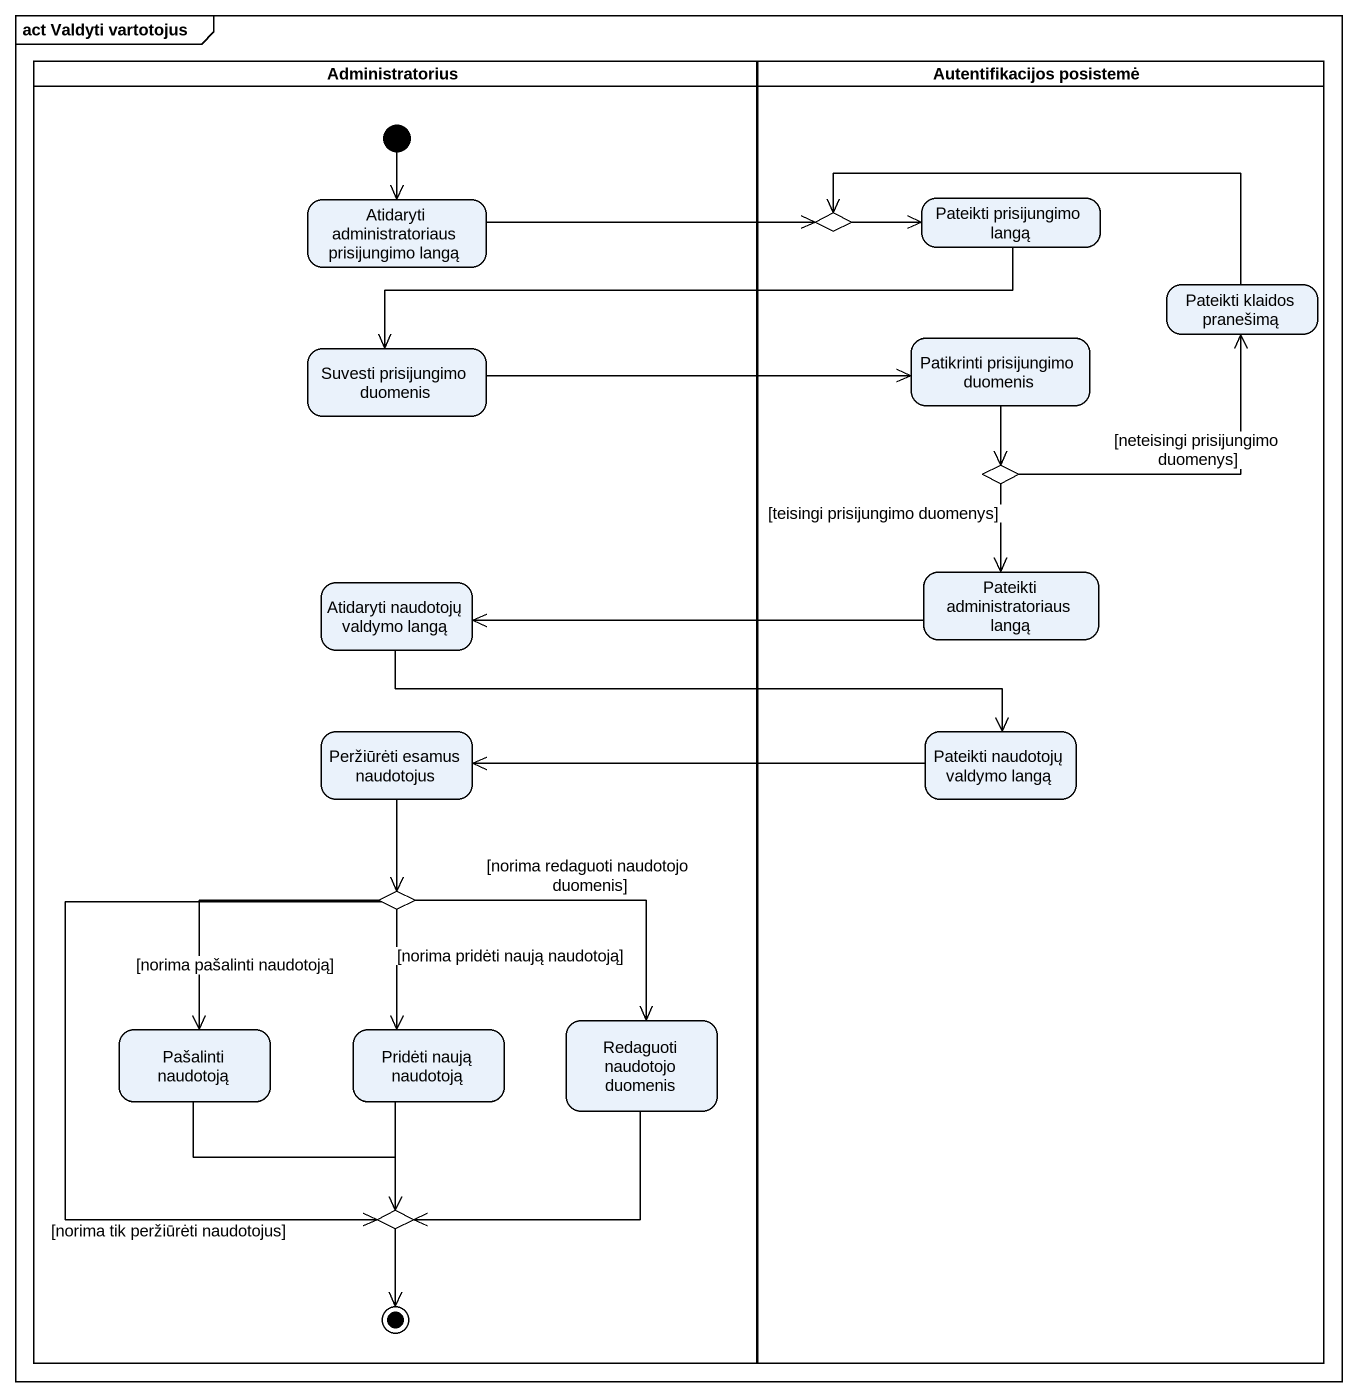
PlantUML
@startuml
mainframe act Valdyti vartotojus
hide empty description
state Administratorius <<partition>> {
  state "Atidaryti administratoriaus prisijungimo langą" as Atidaryti_administratoriaus
  state "Suvesti prisijungimo duomenis" as Suvesti_prisijungimo
  state "Atidaryti naudotojų valdymo langą" as Atidaryti_naudotojų_valdymo
  state "Peržiūrėti esamus naudotojus" as Peržiūrėti_esamus_naudotojus
  state choice3 <<choice>>
  state "Pašalinti naudotoją" as Pašalinti_naudotoją
  state "Pridėti naują naudotoją" as Pridėti_naują_naudotoją
  state "Redaguoti naudotojo duomenis" as Redaguoti_naudotojo_duomenis
  state choice4 <<choice>>
  [*] --> Atidaryti_administratoriaus
  choice4 --> [*]
}
state "Autentifikacijos posistemė" as Autentifikacijos_posistemė <<partition>> {
  state choice1 <<choice>>
  state "Pateikti prisijungimo langą" as Pateikti_prisijungimo_langą
  state "Pateikti klaidos pranešimą" as Pateikti_klaidos_pranešimą
  state "Patikrinti prisijungimo duomenis" as Patikrinti_prisijungimo
  state choice2 <<choice>>
  state "Pateikti administratoriaus langą" as Pateikti_administratoriaus
  state "Pateikti naudotojų valdymo langą" as Pateikti_naudotojų_valdymo
}
Atidaryti_administratoriaus -right-> choice1
choice1 -right-> Pateikti_prisijungimo_langą
Pateikti_prisijungimo_langą -left-> Suvesti_prisijungimo
Pateikti_klaidos_pranešimą -left-> choice1
Suvesti_prisijungimo -right-> Patikrinti_prisijungimo
Patikrinti_prisijungimo --> choice2
choice2 -up-> Pateikti_klaidos_pranešimą : [neteisingi prisijungimo duomenys]
choice2 --> Pateikti_administratoriaus : [teisingi prisijungimo duomenys]
Atidaryti_naudotojų_valdymo -right-> Pateikti_naudotojų_valdymo
Pateikti_administratoriaus -left-> Atidaryti_naudotojų_valdymo
Peržiūrėti_esamus_naudotojus --> choice3
Pateikti_naudotojų_valdymo -left-> Peržiūrėti_esamus_naudotojus
choice3 --> Pašalinti_naudotoją : [norima pašalinti naudotoją]
choice3 --> Pridėti_naują_naudotoją : [norima pridėti naują naudotoją]
choice3 --> Redaguoti_naudotojo_duomenis : [norima redaguoti naudotojo duomenis]
choice3 --> choice4 : [norima tik peržiūrėti naudotojus]
Pašalinti_naudotoją --> choice4
Pridėti_naują_naudotoją --> choice4
Redaguoti_naudotojo_duomenis --> choice4
@enduml
